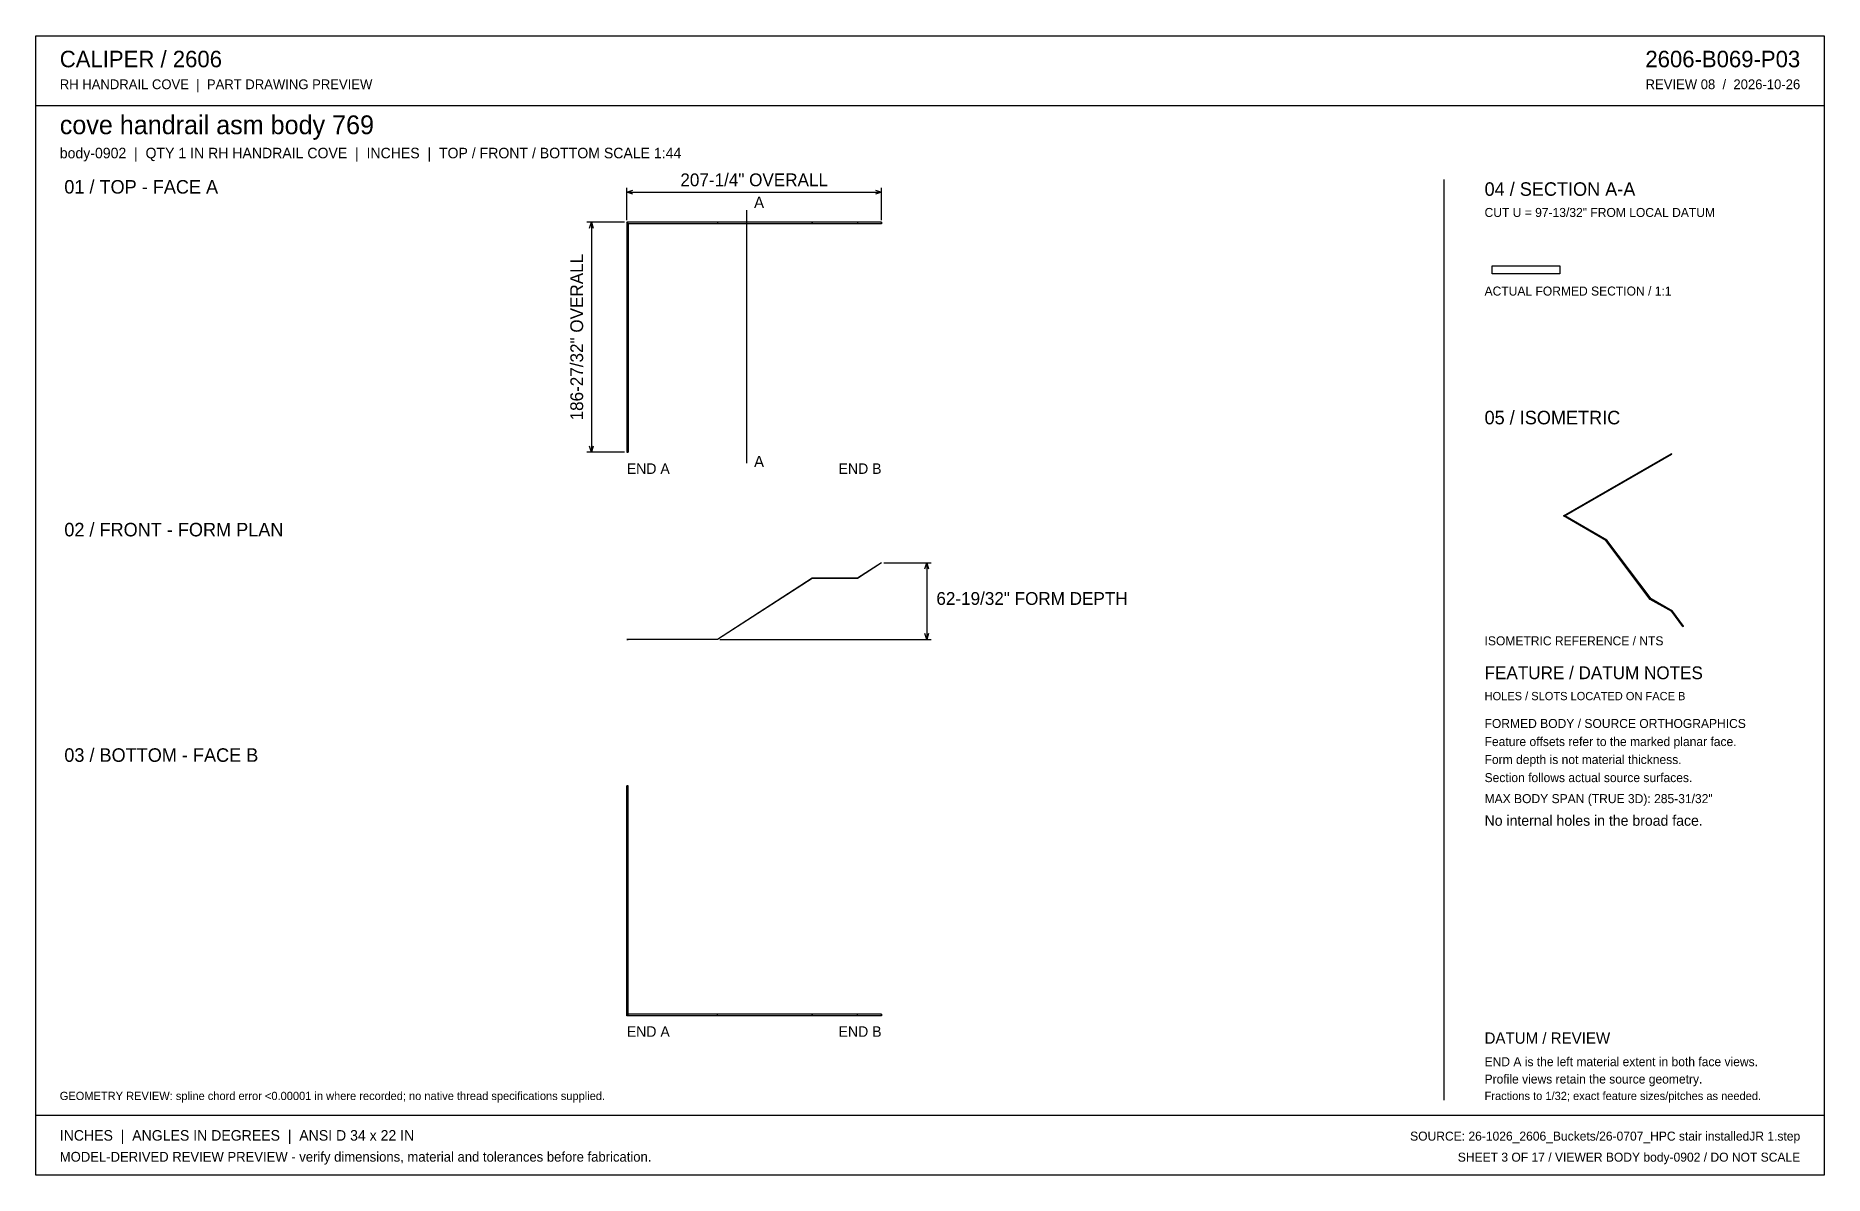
# Model space of a CAD drawing. Header units: inches. Extents: x 21 to 1475, y 21 to 947.
import ezdxf
from ezdxf.enums import TextEntityAlignment as Align

# ---------------------------------------------------------------- set-up
doc = ezdxf.new("R2010")
doc.units = ezdxf.units.IN
doc.header["$MEASUREMENT"] = 0

msp = doc.modelspace()

# ---------------------------------------------------------------- linework, layer by layer
at = {"layer": 'ANNOTATION'}
for p, q in [((501.4, 797.4), (501.4, 823.7)), ((501.4, 820), (506.3, 821.6)), ((501.4, 820), (708.6, 820)), ((506.3, 818.5), (501.4, 820)), ((703.7, 821.6), (708.6, 820)), ((708.6, 820), (703.7, 818.5)), ((708.6, 797.4), (708.6, 823.7)), ((598.8, 805.4), (598.8, 599.6)), ((499.5, 795.6), (469, 795.6)), ((471.1, 790.7), (472.7, 795.6)), ((472.7, 795.6), (472.7, 608.7)), ((472.7, 795.6), (474.2, 790.7)), ((472.7, 608.7), (471.1, 613.6)), ((474.2, 613.6), (472.7, 608.7)), ((499.5, 608.7), (469, 608.7)), ((710.5, 518.8), (749, 518.8)), ((743.8, 513.9), (745.3, 518.8)), ((745.3, 518.8), (745.3, 456.3)), ((745.3, 518.8), (746.8, 513.9)), ((577, 456.3), (749, 456.3)), ((745.3, 456.3), (743.8, 461.1)), ((746.8, 461.1), (745.3, 456.3))]:
    msp.add_line(p, q, dxfattribs=at)
at = {"layer": 'OUTLINE'}
for p, q in [((20.8, 947.2), (1475.2, 947.2)), ((20.8, 20.8), (20.8, 947.2)), ((1475.2, 947.2), (1475.2, 20.8)), ((20.8, 890.4), (1475.2, 890.4)), ((1166, 830.5), (1166, 81.9)), ((502.6, 794.3), (501.4, 795.6)), ((575.1, 795.6), (501.4, 795.6)), ((501.4, 795.6), (502.6, 794.3)), ((501.4, 795.6), (501.4, 608.7)), ((501.4, 795.6), (501.4, 608.7)), ((575.1, 795.6), (501.4, 795.6)), ((575.1, 794.3), (502.6, 794.3)), ((502.6, 794.3), (502.6, 608.7)), ((575.1, 794.3), (502.6, 794.3)), ((502.6, 794.3), (502.6, 608.7)), ((575.1, 795.6), (575.1, 794.3)), ((652.1, 795.6), (575.1, 795.6)), ((652.1, 795.6), (575.1, 795.6)), ((575.1, 795.6), (575.1, 794.3)), ((575.1, 795.6), (575.1, 795.6)), ((652.1, 794.3), (575.1, 794.3)), ((575.1, 794.3), (575.1, 794.3)), ((652.1, 794.3), (575.1, 794.3)), ((652.1, 795.6), (652.1, 794.3)), ((689.1, 795.6), (652.1, 795.6)), ((652.1, 795.6), (652.1, 795.6)), ((689, 795.6), (652.1, 795.6)), ((652.1, 794.3), (652.1, 795.6)), ((652.1, 794.3), (652.1, 794.3)), ((689, 794.3), (652.1, 794.3)), ((689.1, 794.3), (652.1, 794.3)), ((689.1, 795.6), (689, 795.6)), ((708.6, 795.6), (689, 795.6)), ((689, 795.6), (689, 794.3)), ((708.6, 794.3), (689, 794.3)), ((689, 794.3), (689.1, 794.3)), ((708.6, 795.6), (689.1, 795.6)), ((689.1, 795.6), (689.1, 794.3)), ((708.6, 794.3), (689.1, 794.3)), ((708.6, 795.6), (708.6, 794.3)), ((708.6, 794.3), (708.6, 795.6)), ((1205.1, 760.2), (1260.1, 760.2)), ((1205.1, 753.7), (1205.1, 760.2)), ((1260.1, 760.2), (1260.1, 753.7)), ((1260.1, 753.7), (1205.1, 753.7)), ((502.6, 608.7), (501.4, 608.7)), ((501.4, 608.7), (502.6, 608.7)), ((1263.2, 556.8), (1350.8, 607.4)), ((1263.2, 556.9), (1350.8, 607.4)), ((1264.4, 556.9), (1351.4, 607.1)), ((1264.4, 556.8), (1351.4, 607)), ((1351.4, 607), (1350.8, 607.4)), ((1350.8, 607.4), (1350.8, 607.4)), ((1350.8, 607.4), (1351.4, 607.1)), ((1351.4, 607.1), (1351.4, 607)), ((1264.4, 556.9), (1263.2, 556.9)), ((1263.2, 556.8), (1263.2, 556.9)), ((1297.8, 536.9), (1263.2, 556.9)), ((1263.2, 556.8), (1264.4, 556.8)), ((1297.7, 536.8), (1263.2, 556.8)), ((1298.4, 537.2), (1264.4, 556.9)), ((1264.4, 556.8), (1264.4, 556.9)), ((1298.3, 537.2), (1264.4, 556.8)), ((1297.7, 536.8), (1298.3, 537.2)), ((1297.8, 536.9), (1297.7, 536.8)), ((1333.8, 489), (1297.7, 536.8)), ((1297.8, 536.9), (1298.4, 537.2)), ((1333.9, 489.1), (1297.8, 536.9)), ((1334.4, 489.4), (1298.3, 537.2)), ((1298.3, 537.2), (1298.4, 537.2)), ((1334.5, 489.4), (1298.4, 537.2)), ((708.6, 518.8), (689, 506.2)), ((708.6, 518.8), (689, 506.2)), ((708.6, 518.7), (689.1, 506)), ((708.6, 518.7), (689.1, 506)), ((708.6, 518.8), (708.6, 518.7)), ((708.6, 518.7), (708.6, 518.8)), ((652.1, 506.2), (575.1, 456.4)), ((652.1, 506.2), (575.1, 456.4)), ((652.1, 506), (575.1, 456.3)), ((652.1, 506), (575.1, 456.3)), ((652.1, 506.2), (652.1, 506)), ((652.1, 506), (652.1, 506.2)), ((689, 506.2), (652.1, 506.2)), ((689, 506.2), (652.1, 506.2)), ((689.1, 506), (652.1, 506)), ((689.1, 506), (652.1, 506)), ((689.1, 506), (689, 506.2)), ((689, 506.2), (689.1, 506)), ((1333.8, 489), (1334.4, 489.4)), ((1333.9, 489.1), (1333.8, 489)), ((1351.2, 479), (1333.8, 489)), ((1334.5, 489.4), (1333.9, 489.1)), ((1351.2, 479.1), (1333.9, 489.1)), ((1334.4, 489.4), (1334.5, 489.4)), ((1351.8, 479.4), (1334.4, 489.4)), ((1351.8, 479.4), (1334.5, 489.4)), ((1351.2, 479), (1351.8, 479.4)), ((1351.2, 479.1), (1351.8, 479.4)), ((1351.2, 479.1), (1351.2, 479)), ((1360.3, 467), (1351.2, 479.1)), ((1360.3, 466.9), (1351.2, 479)), ((1360.9, 467.2), (1351.8, 479.4)), ((1360.9, 467.3), (1351.8, 479.4)), ((1351.8, 479.4), (1351.8, 479.4)), ((1360.3, 467), (1360.9, 467.3)), ((1360.9, 467.2), (1360.3, 466.9)), ((1360.3, 466.9), (1360.3, 467)), ((1360.9, 467.3), (1360.9, 467.2)), ((502.6, 456.4), (501.4, 456.4)), ((501.4, 456.4), (501.4, 456.3)), ((501.4, 456.4), (501.4, 456.3)), ((501.4, 456.4), (502.6, 456.4)), ((575.1, 456.4), (501.4, 456.4)), ((502.6, 456.3), (501.4, 456.3)), ((575.1, 456.3), (501.4, 456.3)), ((501.4, 456.3), (502.6, 456.3)), ((502.6, 456.3), (502.6, 456.4)), ((575.1, 456.4), (502.6, 456.4)), ((502.6, 456.4), (502.6, 456.3)), ((575.1, 456.3), (502.6, 456.3)), ((575.1, 456.4), (575.1, 456.3)), ((575.1, 456.3), (575.1, 456.4)), ((502.6, 337.3), (501.4, 337.3)), ((501.4, 337.3), (502.6, 337.3)), ((501.4, 150.4), (501.4, 337.3)), ((501.4, 150.4), (501.4, 337.3)), ((502.6, 151.7), (502.6, 337.3)), ((502.6, 151.7), (502.6, 337.3)), ((502.6, 151.7), (501.4, 150.4)), ((501.4, 150.4), (502.6, 151.7)), ((575.1, 150.4), (501.4, 150.4)), ((575.1, 150.4), (501.4, 150.4)), ((575.1, 151.7), (502.6, 151.7)), ((575.1, 151.7), (502.6, 151.7)), ((575.1, 150.4), (575.1, 151.7)), ((652.1, 151.7), (575.1, 151.7)), ((575.1, 151.7), (575.1, 151.7)), ((575.1, 150.4), (575.1, 151.7)), ((652.1, 151.7), (575.1, 151.7)), ((652.1, 150.4), (575.1, 150.4)), ((652.1, 150.4), (575.1, 150.4)), ((575.1, 150.4), (575.1, 150.4)), ((652.1, 151.7), (652.1, 151.7)), ((652.1, 150.4), (652.1, 151.7)), ((689, 151.7), (652.1, 151.7)), ((689.1, 151.7), (652.1, 151.7)), ((652.1, 151.7), (652.1, 150.4)), ((689.1, 150.4), (652.1, 150.4)), ((652.1, 150.4), (652.1, 150.4)), ((689, 150.4), (652.1, 150.4)), ((708.6, 151.7), (689, 151.7)), ((689, 150.4), (689, 151.7)), ((689, 151.7), (689.1, 151.7)), ((689.1, 150.4), (689, 150.4)), ((708.6, 150.4), (689, 150.4)), ((708.6, 151.7), (689.1, 151.7)), ((689.1, 150.4), (689.1, 151.7)), ((708.6, 150.4), (689.1, 150.4)), ((708.6, 150.4), (708.6, 151.7)), ((708.6, 151.7), (708.6, 150.4)), ((20.8, 69.7), (1475.2, 69.7)), ((1475.2, 20.8), (20.8, 20.8))]:
    msp.add_line(p, q, dxfattribs=at)

# ---------------------------------------------------------------- texts
at = {"layer": 'ANNOTATION'}
for s, height, p in [('CALIPER / 2606', 13.444, (40.3, 921.6)), ('RH HANDRAIL COVE  |  PART DRAWING PREVIEW', 7.944, (40.3, 903.8)), ('cove handrail asm body 769', 15.278, (40.3, 867.2)), ('body-0902  |  QTY 1 IN RH HANDRAIL COVE  |  INCHES  |  TOP / FRONT / BOTTOM SCALE 1:44', 8.556, (40.3, 847.6)), ('01 / TOP - FACE A', 11, (44, 818.9)), ('A', 9.17, (604.9, 807.2)), ('04 / SECTION A-A', 11, (1199, 817.1)), ('CUT U = 97-13/32" FROM LOCAL DATUM', 7.333, (1199, 799.9)), ('ACTUAL FORMED SECTION / 1:1', 7.333, (1199, 736)), ('05 / ISOMETRIC', 11, (1199, 631.3)), ('END A', 8.56, (501.4, 591)), ('A', 9.17, (604.9, 596.5)), ('02 / FRONT - FORM PLAN', 11, (44, 540.2)), ('62-19/32" FORM DEPTH', 10.389, (753.2, 484.5)), ('ISOMETRIC REFERENCE / NTS', 7.333, (1199, 451.6)), ('FEATURE / DATUM NOTES', 10.389, (1199, 424.1)), ('HOLES / SLOTS LOCATED ON FACE B', 6.722, (1199, 407)), ('FORMED BODY / SOURCE ORTHOGRAPHICS', 7.333, (1199, 384.4)), ('03 / BOTTOM - FACE B', 11, (44, 356.9)), ('Feature offsets refer to the marked planar face.', 7.333, (1199, 369.7)), ('Form depth is not material thickness.', 7.333, (1199, 355.1)), ('Section follows actual source surfaces.', 7.333, (1199, 340.4)), ('MAX BODY SPAN (TRUE 3D): 285-31/32"', 7.333, (1199, 323.3)), ('No internal holes in the broad face.', 8.556, (1199, 304.9)), ('END A', 8.56, (501.4, 133.3)), ('DATUM / REVIEW', 9.167, (1199, 127.7)), ('END A is the left material extent in both face views.', 7.333, (1199, 109.4)), ('Profile views retain the source geometry.', 7.333, (1199, 95.3)), ('GEOMETRY REVIEW: spline chord error <0.00001 in where recorded; no native thread specifications supplied.', 6.7222, (40.3, 81.9)), ('Fractions to 1/32; exact feature sizes/pitches as needed.', 6.722, (1199, 81.9)), ('INCHES  |  ANGLES IN DEGREES  |  ANSI D 34 x 22 IN', 8.556, (40.3, 48.9)), ('MODEL-DERIVED REVIEW PREVIEW - verify dimensions, material and tolerances before fabrication.', 7.944, (40.3, 31.8))]:
    msp.add_text(s, height=height, dxfattribs=at).set_placement(p)
for s, height, p in [('2606-B069-P03', 13.444, (1455.7, 921.6)), ('REVIEW 08  /  2026-10-26', 7.944, (1455.7, 903.8)), ('END B', 8.56, (708.6, 591)), ('END B', 8.56, (708.6, 133.3)), ('SOURCE: 26-1026_2606_Buckets/26-0707_HPC stair installedJR 1.step', 7.333, (1455.7, 48.9)), ('SHEET 3 OF 17 / VIEWER BODY body-0902 / DO NOT SCALE', 7.333, (1455.7, 31.8))]:
    msp.add_text(s, height=height, dxfattribs=at).set_placement(p, align=Align.RIGHT)
msp.add_text('207-1/4" OVERALL', height=10.389, dxfattribs=at).set_placement((605, 824.9), align=Align.CENTER)
msp.add_text('186-27/32" OVERALL', height=10.389, rotation=90, dxfattribs=at).set_placement((465.9, 702.2), align=Align.CENTER)

doc.saveas('drawing.dxf')
